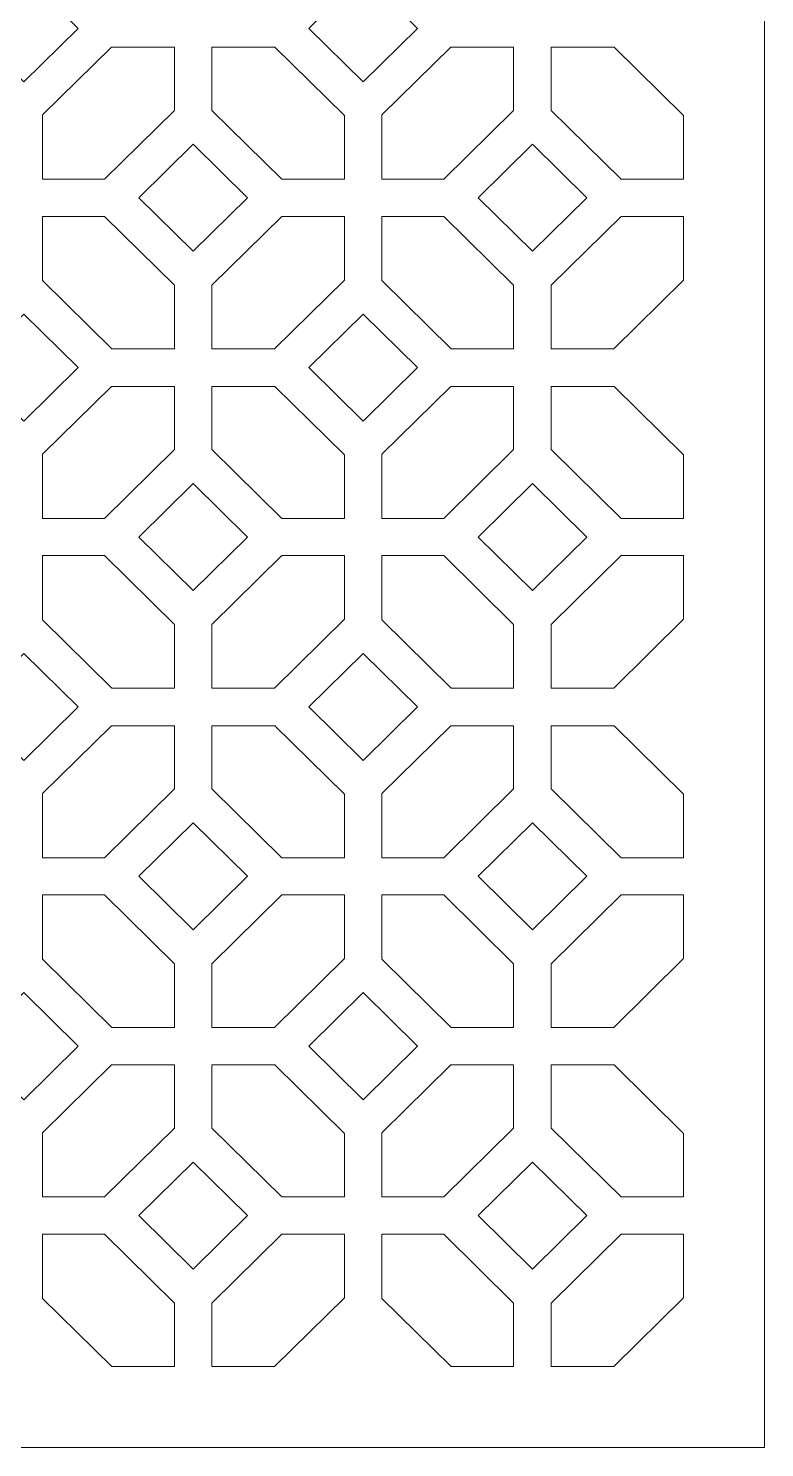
# Model space of a CAD drawing. Header units: centimetres. Extents: x -9.81 to -1.85, y -9.5 to -1.54.
# Drawn here: x -3.915 to -1.851, y -9.5 to -5.52 of the extents above; entities that cross this region are included whole.
import ezdxf

# ---------------------------------------------------------------- set-up
doc = ezdxf.new("R2010")
doc.units = ezdxf.units.CM
doc.header["$MEASUREMENT"] = 0
doc.layers.add('layer 1', color=7, linetype='Continuous')

msp = doc.modelspace()

# ---------------------------------------------------------------- linework, layer by layer
at = {"layer": 'layer 1', "color": 250, "lineweight": 9}
msp.add_open_spline([(-9.81081, -1.54001), (-9.81081, -1.54001), (-1.85082, -1.54001), (-1.85082, -1.54001), (-1.85082, -1.54001), (-1.85082, -1.54001), (-1.85082, -9.5), (-1.85082, -9.5), (-1.85082, -9.5), (-1.85082, -9.5), (-9.81081, -9.5), (-9.81081, -9.5), (-9.81081, -9.5), (-9.81081, -9.5), (-9.81081, -1.54001), (-9.81081, -1.54001)], degree=3, knots=[0, 0, 0, 0, 0.2, 0.2, 0.2, 0.2, 0.4, 0.4, 0.4, 0.4, 0.6, 0.6, 0.6, 0.6, 1, 1, 1, 1], dxfattribs=at)
at = {"layer": 'layer 1', "color": 7, "lineweight": 9}
for points, knots in [([(-4.08026, -5.52), (-4.08026, -5.52), (-3.92802, -5.67008), (-3.92802, -5.67008), (-3.92802, -5.67008), (-3.92802, -5.67008), (-3.77576, -5.52), (-3.77576, -5.52), (-3.77576, -5.52), (-3.77576, -5.52), (-3.92802, -5.36993), (-3.92802, -5.36993), (-3.92802, -5.36993), (-3.92802, -5.36993), (-4.08026, -5.52), (-4.08026, -5.52)], [0, 0, 0, 0, 0.2, 0.2, 0.2, 0.2, 0.4, 0.4, 0.4, 0.4, 0.6, 0.6, 0.6, 0.6, 1, 1, 1, 1]), ([(-3.12887, -5.52), (-3.12887, -5.52), (-2.97661, -5.67008), (-2.97661, -5.67008), (-2.97661, -5.67008), (-2.97661, -5.67008), (-2.82437, -5.52), (-2.82437, -5.52), (-2.82437, -5.52), (-2.82437, -5.52), (-2.97661, -5.36993), (-2.97661, -5.36993), (-2.97661, -5.36993), (-2.97661, -5.36993), (-3.12887, -5.52), (-3.12887, -5.52)], [0, 0, 0, 0, 0.2, 0.2, 0.2, 0.2, 0.4, 0.4, 0.4, 0.4, 0.6, 0.6, 0.6, 0.6, 1, 1, 1, 1]), ([(-3.68251, -5.57264), (-3.68251, -5.57264), (-3.68251, -5.57264), (-3.68251, -5.57264), (-3.68251, -5.57264), (-3.68251, -5.57264), (-3.87538, -5.76276), (-3.87538, -5.76276), (-3.87538, -5.76276), (-3.87538, -5.76276), (-3.87538, -5.94299), (-3.87538, -5.94299), (-3.87538, -5.94299), (-3.87538, -5.94299), (-3.70181, -5.94299), (-3.70181, -5.94299), (-3.70181, -5.94299), (-3.70181, -5.94299), (-3.50588, -5.74985), (-3.50588, -5.74985), (-3.50588, -5.74985), (-3.50588, -5.74985), (-3.50588, -5.57264), (-3.50588, -5.57264), (-3.50588, -5.57264), (-3.50588, -5.57264), (-3.68251, -5.57264), (-3.68251, -5.57264)], [0, 0, 0, 0, 0.125, 0.125, 0.125, 0.125, 0.25, 0.25, 0.25, 0.25, 0.375, 0.375, 0.375, 0.375, 0.5, 0.5, 0.5, 0.5, 0.625, 0.625, 0.625, 0.625, 0.75, 0.75, 0.75, 0.75, 1, 1, 1, 1]), ([(-3.4006, -5.57264), (-3.4006, -5.57264), (-3.4006, -5.57264), (-3.4006, -5.57264), (-3.4006, -5.57264), (-3.4006, -5.57264), (-3.4006, -5.74985), (-3.4006, -5.74985), (-3.4006, -5.74985), (-3.4006, -5.74985), (-3.20465, -5.94299), (-3.20465, -5.94299), (-3.20465, -5.94299), (-3.20465, -5.94299), (-3.02926, -5.94299), (-3.02926, -5.94299), (-3.02926, -5.94299), (-3.02926, -5.94299), (-3.02926, -5.76457), (-3.02926, -5.76457), (-3.02926, -5.76457), (-3.02926, -5.76457), (-3.22397, -5.57264), (-3.22397, -5.57264), (-3.22397, -5.57264), (-3.22397, -5.57264), (-3.4006, -5.57264), (-3.4006, -5.57264)], [0, 0, 0, 0, 0.125, 0.125, 0.125, 0.125, 0.25, 0.25, 0.25, 0.25, 0.375, 0.375, 0.375, 0.375, 0.5, 0.5, 0.5, 0.5, 0.625, 0.625, 0.625, 0.625, 0.75, 0.75, 0.75, 0.75, 1, 1, 1, 1]), ([(-2.7311, -5.57264), (-2.7311, -5.57264), (-2.92397, -5.76276), (-2.92397, -5.76276), (-2.92397, -5.76276), (-2.92397, -5.76276), (-2.92397, -5.94299), (-2.92397, -5.94299), (-2.92397, -5.94299), (-2.92397, -5.94299), (-2.75042, -5.94299), (-2.75042, -5.94299), (-2.75042, -5.94299), (-2.75042, -5.94299), (-2.55447, -5.74985), (-2.55447, -5.74985), (-2.55447, -5.74985), (-2.55447, -5.74985), (-2.55447, -5.57264), (-2.55447, -5.57264), (-2.55447, -5.57264), (-2.55447, -5.57264), (-2.7311, -5.57264), (-2.7311, -5.57264)], [0, 0, 0, 0, 0.1428571, 0.1428571, 0.1428571, 0.1428571, 0.2857143, 0.2857143, 0.2857143, 0.2857143, 0.4285714, 0.4285714, 0.4285714, 0.4285714, 0.5714286, 0.5714286, 0.5714286, 0.5714286, 0.7142857, 0.7142857, 0.7142857, 0.7142857, 1, 1, 1, 1]), ([(-2.4492, -5.57264), (-2.4492, -5.57264), (-2.4492, -5.57264), (-2.4492, -5.57264), (-2.4492, -5.57264), (-2.4492, -5.57264), (-2.4492, -5.74985), (-2.4492, -5.74985), (-2.4492, -5.74985), (-2.4492, -5.74985), (-2.25327, -5.94299), (-2.25327, -5.94299), (-2.25327, -5.94299), (-2.25327, -5.94299), (-2.07785, -5.94299), (-2.07785, -5.94299), (-2.07785, -5.94299), (-2.07785, -5.94299), (-2.07785, -5.76457), (-2.07785, -5.76457), (-2.07785, -5.76457), (-2.07785, -5.76457), (-2.27257, -5.57264), (-2.27257, -5.57264), (-2.27257, -5.57264), (-2.27257, -5.57264), (-2.4492, -5.57264), (-2.4492, -5.57264)], [0, 0, 0, 0, 0.125, 0.125, 0.125, 0.125, 0.25, 0.25, 0.25, 0.25, 0.375, 0.375, 0.375, 0.375, 0.5, 0.5, 0.5, 0.5, 0.625, 0.625, 0.625, 0.625, 0.75, 0.75, 0.75, 0.75, 1, 1, 1, 1]), ([(-3.60549, -5.9951), (-3.60549, -5.9951), (-3.45323, -6.14517), (-3.45323, -6.14517), (-3.45323, -6.14517), (-3.45323, -6.14517), (-3.30099, -5.9951), (-3.30099, -5.9951), (-3.30099, -5.9951), (-3.30099, -5.9951), (-3.45323, -5.84502), (-3.45323, -5.84502), (-3.45323, -5.84502), (-3.45323, -5.84502), (-3.60549, -5.9951), (-3.60549, -5.9951)], [0, 0, 0, 0, 0.2, 0.2, 0.2, 0.2, 0.4, 0.4, 0.4, 0.4, 0.6, 0.6, 0.6, 0.6, 1, 1, 1, 1]), ([(-2.65409, -5.9951), (-2.65409, -5.9951), (-2.65409, -5.9951), (-2.65409, -5.9951), (-2.65409, -5.9951), (-2.65409, -5.9951), (-2.50184, -6.14517), (-2.50184, -6.14517), (-2.50184, -6.14517), (-2.50184, -6.14517), (-2.34958, -5.9951), (-2.34958, -5.9951), (-2.34958, -5.9951), (-2.34958, -5.9951), (-2.50184, -5.84502), (-2.50184, -5.84502), (-2.50184, -5.84502), (-2.50184, -5.84502), (-2.65409, -5.9951), (-2.65409, -5.9951)], [0, 0, 0, 0, 0.1666667, 0.1666667, 0.1666667, 0.1666667, 0.3333333, 0.3333333, 0.3333333, 0.3333333, 0.5, 0.5, 0.5, 0.5, 0.6666667, 0.6666667, 0.6666667, 0.6666667, 1, 1, 1, 1]), ([(-3.87538, -6.22743), (-3.87538, -6.22743), (-3.87538, -6.22743), (-3.87538, -6.22743), (-3.87538, -6.22743), (-3.87538, -6.22743), (-3.68127, -6.41876), (-3.68127, -6.41876), (-3.68127, -6.41876), (-3.68127, -6.41876), (-3.50588, -6.41876), (-3.50588, -6.41876), (-3.50588, -6.41876), (-3.50588, -6.41876), (-3.50588, -6.24035), (-3.50588, -6.24035), (-3.50588, -6.24035), (-3.50588, -6.24035), (-3.70181, -6.0472), (-3.70181, -6.0472), (-3.70181, -6.0472), (-3.70181, -6.0472), (-3.87538, -6.0472), (-3.87538, -6.0472), (-3.87538, -6.0472), (-3.87538, -6.0472), (-3.87538, -6.22743), (-3.87538, -6.22743)], [0, 0, 0, 0, 0.125, 0.125, 0.125, 0.125, 0.25, 0.25, 0.25, 0.25, 0.375, 0.375, 0.375, 0.375, 0.5, 0.5, 0.5, 0.5, 0.625, 0.625, 0.625, 0.625, 0.75, 0.75, 0.75, 0.75, 1, 1, 1, 1]), ([(-3.02926, -6.22562), (-3.02926, -6.22562), (-3.02926, -6.22562), (-3.02926, -6.22562), (-3.02926, -6.22562), (-3.02926, -6.22562), (-3.02926, -6.0472), (-3.02926, -6.0472), (-3.02926, -6.0472), (-3.02926, -6.0472), (-3.20465, -6.0472), (-3.20465, -6.0472), (-3.20465, -6.0472), (-3.20465, -6.0472), (-3.4006, -6.24035), (-3.4006, -6.24035), (-3.4006, -6.24035), (-3.4006, -6.24035), (-3.4006, -6.41876), (-3.4006, -6.41876), (-3.4006, -6.41876), (-3.4006, -6.41876), (-3.22521, -6.41876), (-3.22521, -6.41876), (-3.22521, -6.41876), (-3.22521, -6.41876), (-3.02926, -6.22562), (-3.02926, -6.22562)], [0, 0, 0, 0, 0.125, 0.125, 0.125, 0.125, 0.25, 0.25, 0.25, 0.25, 0.375, 0.375, 0.375, 0.375, 0.5, 0.5, 0.5, 0.5, 0.625, 0.625, 0.625, 0.625, 0.75, 0.75, 0.75, 0.75, 1, 1, 1, 1]), ([(-2.92397, -6.22743), (-2.92397, -6.22743), (-2.92397, -6.22743), (-2.92397, -6.22743), (-2.92397, -6.22743), (-2.92397, -6.22743), (-2.72987, -6.41876), (-2.72987, -6.41876), (-2.72987, -6.41876), (-2.72987, -6.41876), (-2.55447, -6.41876), (-2.55447, -6.41876), (-2.55447, -6.41876), (-2.55447, -6.41876), (-2.55447, -6.24035), (-2.55447, -6.24035), (-2.55447, -6.24035), (-2.55447, -6.24035), (-2.75042, -6.0472), (-2.75042, -6.0472), (-2.75042, -6.0472), (-2.75042, -6.0472), (-2.92397, -6.0472), (-2.92397, -6.0472), (-2.92397, -6.0472), (-2.92397, -6.0472), (-2.92397, -6.22743), (-2.92397, -6.22743)], [0, 0, 0, 0, 0.125, 0.125, 0.125, 0.125, 0.25, 0.25, 0.25, 0.25, 0.375, 0.375, 0.375, 0.375, 0.5, 0.5, 0.5, 0.5, 0.625, 0.625, 0.625, 0.625, 0.75, 0.75, 0.75, 0.75, 1, 1, 1, 1]), ([(-2.07785, -6.22562), (-2.07785, -6.22562), (-2.07785, -6.22562), (-2.07785, -6.22562), (-2.07785, -6.22562), (-2.07785, -6.22562), (-2.07785, -6.0472), (-2.07785, -6.0472), (-2.07785, -6.0472), (-2.07785, -6.0472), (-2.25327, -6.0472), (-2.25327, -6.0472), (-2.25327, -6.0472), (-2.25327, -6.0472), (-2.4492, -6.24035), (-2.4492, -6.24035), (-2.4492, -6.24035), (-2.4492, -6.24035), (-2.4492, -6.41876), (-2.4492, -6.41876), (-2.4492, -6.41876), (-2.4492, -6.41876), (-2.2738, -6.41876), (-2.2738, -6.41876), (-2.2738, -6.41876), (-2.2738, -6.41876), (-2.07785, -6.22562), (-2.07785, -6.22562)], [0, 0, 0, 0, 0.125, 0.125, 0.125, 0.125, 0.25, 0.25, 0.25, 0.25, 0.375, 0.375, 0.375, 0.375, 0.5, 0.5, 0.5, 0.5, 0.625, 0.625, 0.625, 0.625, 0.75, 0.75, 0.75, 0.75, 1, 1, 1, 1]), ([(-4.08026, -6.47141), (-4.08026, -6.47141), (-3.92802, -6.62148), (-3.92802, -6.62148), (-3.92802, -6.62148), (-3.92802, -6.62148), (-3.77576, -6.47141), (-3.77576, -6.47141), (-3.77576, -6.47141), (-3.77576, -6.47141), (-3.92802, -6.32133), (-3.92802, -6.32133), (-3.92802, -6.32133), (-3.92802, -6.32133), (-4.08026, -6.47141), (-4.08026, -6.47141)], [0, 0, 0, 0, 0.2, 0.2, 0.2, 0.2, 0.4, 0.4, 0.4, 0.4, 0.6, 0.6, 0.6, 0.6, 1, 1, 1, 1]), ([(-3.12887, -6.47141), (-3.12887, -6.47141), (-2.97661, -6.62148), (-2.97661, -6.62148), (-2.97661, -6.62148), (-2.97661, -6.62148), (-2.82437, -6.47141), (-2.82437, -6.47141), (-2.82437, -6.47141), (-2.82437, -6.47141), (-2.97661, -6.32133), (-2.97661, -6.32133), (-2.97661, -6.32133), (-2.97661, -6.32133), (-3.12887, -6.47141), (-3.12887, -6.47141)], [0, 0, 0, 0, 0.2, 0.2, 0.2, 0.2, 0.4, 0.4, 0.4, 0.4, 0.6, 0.6, 0.6, 0.6, 1, 1, 1, 1]), ([(-3.68251, -6.52404), (-3.68251, -6.52404), (-3.68251, -6.52404), (-3.68251, -6.52404), (-3.68251, -6.52404), (-3.68251, -6.52404), (-3.87538, -6.71415), (-3.87538, -6.71415), (-3.87538, -6.71415), (-3.87538, -6.71415), (-3.87538, -6.89439), (-3.87538, -6.89439), (-3.87538, -6.89439), (-3.87538, -6.89439), (-3.70181, -6.89439), (-3.70181, -6.89439), (-3.70181, -6.89439), (-3.70181, -6.89439), (-3.50588, -6.70124), (-3.50588, -6.70124), (-3.50588, -6.70124), (-3.50588, -6.70124), (-3.50588, -6.52404), (-3.50588, -6.52404), (-3.50588, -6.52404), (-3.50588, -6.52404), (-3.68251, -6.52404), (-3.68251, -6.52404)], [0, 0, 0, 0, 0.125, 0.125, 0.125, 0.125, 0.25, 0.25, 0.25, 0.25, 0.375, 0.375, 0.375, 0.375, 0.5, 0.5, 0.5, 0.5, 0.625, 0.625, 0.625, 0.625, 0.75, 0.75, 0.75, 0.75, 1, 1, 1, 1]), ([(-3.4006, -6.52404), (-3.4006, -6.52404), (-3.4006, -6.52404), (-3.4006, -6.52404), (-3.4006, -6.52404), (-3.4006, -6.52404), (-3.4006, -6.70124), (-3.4006, -6.70124), (-3.4006, -6.70124), (-3.4006, -6.70124), (-3.20465, -6.89439), (-3.20465, -6.89439), (-3.20465, -6.89439), (-3.20465, -6.89439), (-3.02926, -6.89439), (-3.02926, -6.89439), (-3.02926, -6.89439), (-3.02926, -6.89439), (-3.02926, -6.71597), (-3.02926, -6.71597), (-3.02926, -6.71597), (-3.02926, -6.71597), (-3.22397, -6.52404), (-3.22397, -6.52404), (-3.22397, -6.52404), (-3.22397, -6.52404), (-3.4006, -6.52404), (-3.4006, -6.52404)], [0, 0, 0, 0, 0.125, 0.125, 0.125, 0.125, 0.25, 0.25, 0.25, 0.25, 0.375, 0.375, 0.375, 0.375, 0.5, 0.5, 0.5, 0.5, 0.625, 0.625, 0.625, 0.625, 0.75, 0.75, 0.75, 0.75, 1, 1, 1, 1]), ([(-2.7311, -6.52404), (-2.7311, -6.52404), (-2.7311, -6.52404), (-2.7311, -6.52404), (-2.7311, -6.52404), (-2.7311, -6.52404), (-2.92397, -6.71415), (-2.92397, -6.71415), (-2.92397, -6.71415), (-2.92397, -6.71415), (-2.92397, -6.89439), (-2.92397, -6.89439), (-2.92397, -6.89439), (-2.92397, -6.89439), (-2.75042, -6.89439), (-2.75042, -6.89439), (-2.75042, -6.89439), (-2.75042, -6.89439), (-2.55447, -6.70124), (-2.55447, -6.70124), (-2.55447, -6.70124), (-2.55447, -6.70124), (-2.55447, -6.52404), (-2.55447, -6.52404), (-2.55447, -6.52404), (-2.55447, -6.52404), (-2.7311, -6.52404), (-2.7311, -6.52404)], [0, 0, 0, 0, 0.125, 0.125, 0.125, 0.125, 0.25, 0.25, 0.25, 0.25, 0.375, 0.375, 0.375, 0.375, 0.5, 0.5, 0.5, 0.5, 0.625, 0.625, 0.625, 0.625, 0.75, 0.75, 0.75, 0.75, 1, 1, 1, 1]), ([(-2.4492, -6.52404), (-2.4492, -6.52404), (-2.4492, -6.52404), (-2.4492, -6.52404), (-2.4492, -6.52404), (-2.4492, -6.52404), (-2.4492, -6.70124), (-2.4492, -6.70124), (-2.4492, -6.70124), (-2.4492, -6.70124), (-2.25327, -6.89439), (-2.25327, -6.89439), (-2.25327, -6.89439), (-2.25327, -6.89439), (-2.07785, -6.89439), (-2.07785, -6.89439), (-2.07785, -6.89439), (-2.07785, -6.89439), (-2.07785, -6.71597), (-2.07785, -6.71597), (-2.07785, -6.71597), (-2.07785, -6.71597), (-2.27257, -6.52404), (-2.27257, -6.52404), (-2.27257, -6.52404), (-2.27257, -6.52404), (-2.4492, -6.52404), (-2.4492, -6.52404)], [0, 0, 0, 0, 0.125, 0.125, 0.125, 0.125, 0.25, 0.25, 0.25, 0.25, 0.375, 0.375, 0.375, 0.375, 0.5, 0.5, 0.5, 0.5, 0.625, 0.625, 0.625, 0.625, 0.75, 0.75, 0.75, 0.75, 1, 1, 1, 1]), ([(-3.60549, -6.94649), (-3.60549, -6.94649), (-3.45323, -7.09657), (-3.45323, -7.09657), (-3.45323, -7.09657), (-3.45323, -7.09657), (-3.30099, -6.94649), (-3.30099, -6.94649), (-3.30099, -6.94649), (-3.30099, -6.94649), (-3.45323, -6.79642), (-3.45323, -6.79642), (-3.45323, -6.79642), (-3.45323, -6.79642), (-3.60549, -6.94649), (-3.60549, -6.94649)], [0, 0, 0, 0, 0.2, 0.2, 0.2, 0.2, 0.4, 0.4, 0.4, 0.4, 0.6, 0.6, 0.6, 0.6, 1, 1, 1, 1]), ([(-2.65409, -6.94649), (-2.65409, -6.94649), (-2.50184, -7.09657), (-2.50184, -7.09657), (-2.50184, -7.09657), (-2.50184, -7.09657), (-2.34958, -6.94649), (-2.34958, -6.94649), (-2.34958, -6.94649), (-2.34958, -6.94649), (-2.50184, -6.79642), (-2.50184, -6.79642), (-2.50184, -6.79642), (-2.50184, -6.79642), (-2.65409, -6.94649), (-2.65409, -6.94649)], [0, 0, 0, 0, 0.2, 0.2, 0.2, 0.2, 0.4, 0.4, 0.4, 0.4, 0.6, 0.6, 0.6, 0.6, 1, 1, 1, 1]), ([(-3.87538, -7.17884), (-3.87538, -7.17884), (-3.87538, -7.17884), (-3.87538, -7.17884), (-3.87538, -7.17884), (-3.87538, -7.17884), (-3.68127, -7.37016), (-3.68127, -7.37016), (-3.68127, -7.37016), (-3.68127, -7.37016), (-3.50588, -7.37016), (-3.50588, -7.37016), (-3.50588, -7.37016), (-3.50588, -7.37016), (-3.50588, -7.19173), (-3.50588, -7.19173), (-3.50588, -7.19173), (-3.50588, -7.19173), (-3.70181, -6.9986), (-3.70181, -6.9986), (-3.70181, -6.9986), (-3.70181, -6.9986), (-3.87538, -6.9986), (-3.87538, -6.9986), (-3.87538, -6.9986), (-3.87538, -6.9986), (-3.87538, -7.17884), (-3.87538, -7.17884)], [0, 0, 0, 0, 0.125, 0.125, 0.125, 0.125, 0.25, 0.25, 0.25, 0.25, 0.375, 0.375, 0.375, 0.375, 0.5, 0.5, 0.5, 0.5, 0.625, 0.625, 0.625, 0.625, 0.75, 0.75, 0.75, 0.75, 1, 1, 1, 1]), ([(-3.02926, -7.17702), (-3.02926, -7.17702), (-3.02926, -7.17702), (-3.02926, -7.17702), (-3.02926, -7.17702), (-3.02926, -7.17702), (-3.02926, -6.9986), (-3.02926, -6.9986), (-3.02926, -6.9986), (-3.02926, -6.9986), (-3.20465, -6.9986), (-3.20465, -6.9986), (-3.20465, -6.9986), (-3.20465, -6.9986), (-3.4006, -7.19173), (-3.4006, -7.19173), (-3.4006, -7.19173), (-3.4006, -7.19173), (-3.4006, -7.37016), (-3.4006, -7.37016), (-3.4006, -7.37016), (-3.4006, -7.37016), (-3.22521, -7.37016), (-3.22521, -7.37016), (-3.22521, -7.37016), (-3.22521, -7.37016), (-3.02926, -7.17702), (-3.02926, -7.17702)], [0, 0, 0, 0, 0.125, 0.125, 0.125, 0.125, 0.25, 0.25, 0.25, 0.25, 0.375, 0.375, 0.375, 0.375, 0.5, 0.5, 0.5, 0.5, 0.625, 0.625, 0.625, 0.625, 0.75, 0.75, 0.75, 0.75, 1, 1, 1, 1]), ([(-2.92397, -7.17884), (-2.92397, -7.17884), (-2.92397, -7.17884), (-2.92397, -7.17884), (-2.92397, -7.17884), (-2.92397, -7.17884), (-2.72987, -7.37016), (-2.72987, -7.37016), (-2.72987, -7.37016), (-2.72987, -7.37016), (-2.55447, -7.37016), (-2.55447, -7.37016), (-2.55447, -7.37016), (-2.55447, -7.37016), (-2.55447, -7.19173), (-2.55447, -7.19173), (-2.55447, -7.19173), (-2.55447, -7.19173), (-2.75042, -6.9986), (-2.75042, -6.9986), (-2.75042, -6.9986), (-2.75042, -6.9986), (-2.92397, -6.9986), (-2.92397, -6.9986), (-2.92397, -6.9986), (-2.92397, -6.9986), (-2.92397, -7.17884), (-2.92397, -7.17884)], [0, 0, 0, 0, 0.125, 0.125, 0.125, 0.125, 0.25, 0.25, 0.25, 0.25, 0.375, 0.375, 0.375, 0.375, 0.5, 0.5, 0.5, 0.5, 0.625, 0.625, 0.625, 0.625, 0.75, 0.75, 0.75, 0.75, 1, 1, 1, 1]), ([(-2.07785, -7.17702), (-2.07785, -7.17702), (-2.07785, -7.17702), (-2.07785, -7.17702), (-2.07785, -7.17702), (-2.07785, -7.17702), (-2.07785, -6.9986), (-2.07785, -6.9986), (-2.07785, -6.9986), (-2.07785, -6.9986), (-2.25327, -6.9986), (-2.25327, -6.9986), (-2.25327, -6.9986), (-2.25327, -6.9986), (-2.4492, -7.19173), (-2.4492, -7.19173), (-2.4492, -7.19173), (-2.4492, -7.19173), (-2.4492, -7.37016), (-2.4492, -7.37016), (-2.4492, -7.37016), (-2.4492, -7.37016), (-2.2738, -7.37016), (-2.2738, -7.37016), (-2.2738, -7.37016), (-2.2738, -7.37016), (-2.07785, -7.17702), (-2.07785, -7.17702)], [0, 0, 0, 0, 0.125, 0.125, 0.125, 0.125, 0.25, 0.25, 0.25, 0.25, 0.375, 0.375, 0.375, 0.375, 0.5, 0.5, 0.5, 0.5, 0.625, 0.625, 0.625, 0.625, 0.75, 0.75, 0.75, 0.75, 1, 1, 1, 1]), ([(-4.08026, -7.4228), (-4.08026, -7.4228), (-3.92802, -7.57288), (-3.92802, -7.57288), (-3.92802, -7.57288), (-3.92802, -7.57288), (-3.77576, -7.4228), (-3.77576, -7.4228), (-3.77576, -7.4228), (-3.77576, -7.4228), (-3.92802, -7.27273), (-3.92802, -7.27273), (-3.92802, -7.27273), (-3.92802, -7.27273), (-4.08026, -7.4228), (-4.08026, -7.4228)], [0, 0, 0, 0, 0.2, 0.2, 0.2, 0.2, 0.4, 0.4, 0.4, 0.4, 0.6, 0.6, 0.6, 0.6, 1, 1, 1, 1]), ([(-3.12887, -7.4228), (-3.12887, -7.4228), (-2.97661, -7.57288), (-2.97661, -7.57288), (-2.97661, -7.57288), (-2.97661, -7.57288), (-2.82437, -7.4228), (-2.82437, -7.4228), (-2.82437, -7.4228), (-2.82437, -7.4228), (-2.97661, -7.27273), (-2.97661, -7.27273), (-2.97661, -7.27273), (-2.97661, -7.27273), (-3.12887, -7.4228), (-3.12887, -7.4228)], [0, 0, 0, 0, 0.2, 0.2, 0.2, 0.2, 0.4, 0.4, 0.4, 0.4, 0.6, 0.6, 0.6, 0.6, 1, 1, 1, 1]), ([(-3.68251, -7.47544), (-3.68251, -7.47544), (-3.68251, -7.47544), (-3.68251, -7.47544), (-3.68251, -7.47544), (-3.68251, -7.47544), (-3.87538, -7.66555), (-3.87538, -7.66555), (-3.87538, -7.66555), (-3.87538, -7.66555), (-3.87538, -7.84579), (-3.87538, -7.84579), (-3.87538, -7.84579), (-3.87538, -7.84579), (-3.70181, -7.84579), (-3.70181, -7.84579), (-3.70181, -7.84579), (-3.70181, -7.84579), (-3.50588, -7.65264), (-3.50588, -7.65264), (-3.50588, -7.65264), (-3.50588, -7.65264), (-3.50588, -7.47544), (-3.50588, -7.47544), (-3.50588, -7.47544), (-3.50588, -7.47544), (-3.68251, -7.47544), (-3.68251, -7.47544)], [0, 0, 0, 0, 0.125, 0.125, 0.125, 0.125, 0.25, 0.25, 0.25, 0.25, 0.375, 0.375, 0.375, 0.375, 0.5, 0.5, 0.5, 0.5, 0.625, 0.625, 0.625, 0.625, 0.75, 0.75, 0.75, 0.75, 1, 1, 1, 1]), ([(-3.4006, -7.47544), (-3.4006, -7.47544), (-3.4006, -7.47544), (-3.4006, -7.47544), (-3.4006, -7.47544), (-3.4006, -7.47544), (-3.4006, -7.65264), (-3.4006, -7.65264), (-3.4006, -7.65264), (-3.4006, -7.65264), (-3.20465, -7.84579), (-3.20465, -7.84579), (-3.20465, -7.84579), (-3.20465, -7.84579), (-3.02926, -7.84579), (-3.02926, -7.84579), (-3.02926, -7.84579), (-3.02926, -7.84579), (-3.02926, -7.66737), (-3.02926, -7.66737), (-3.02926, -7.66737), (-3.02926, -7.66737), (-3.22397, -7.47544), (-3.22397, -7.47544), (-3.22397, -7.47544), (-3.22397, -7.47544), (-3.4006, -7.47544), (-3.4006, -7.47544)], [0, 0, 0, 0, 0.125, 0.125, 0.125, 0.125, 0.25, 0.25, 0.25, 0.25, 0.375, 0.375, 0.375, 0.375, 0.5, 0.5, 0.5, 0.5, 0.625, 0.625, 0.625, 0.625, 0.75, 0.75, 0.75, 0.75, 1, 1, 1, 1]), ([(-2.7311, -7.47544), (-2.7311, -7.47544), (-2.92397, -7.66555), (-2.92397, -7.66555), (-2.92397, -7.66555), (-2.92397, -7.66555), (-2.92397, -7.84579), (-2.92397, -7.84579), (-2.92397, -7.84579), (-2.92397, -7.84579), (-2.75042, -7.84579), (-2.75042, -7.84579), (-2.75042, -7.84579), (-2.75042, -7.84579), (-2.55447, -7.65264), (-2.55447, -7.65264), (-2.55447, -7.65264), (-2.55447, -7.65264), (-2.55447, -7.47544), (-2.55447, -7.47544), (-2.55447, -7.47544), (-2.55447, -7.47544), (-2.7311, -7.47544), (-2.7311, -7.47544)], [0, 0, 0, 0, 0.1428571, 0.1428571, 0.1428571, 0.1428571, 0.2857143, 0.2857143, 0.2857143, 0.2857143, 0.4285714, 0.4285714, 0.4285714, 0.4285714, 0.5714286, 0.5714286, 0.5714286, 0.5714286, 0.7142857, 0.7142857, 0.7142857, 0.7142857, 1, 1, 1, 1]), ([(-2.4492, -7.47544), (-2.4492, -7.47544), (-2.4492, -7.47544), (-2.4492, -7.47544), (-2.4492, -7.47544), (-2.4492, -7.47544), (-2.4492, -7.65264), (-2.4492, -7.65264), (-2.4492, -7.65264), (-2.4492, -7.65264), (-2.25327, -7.84579), (-2.25327, -7.84579), (-2.25327, -7.84579), (-2.25327, -7.84579), (-2.07785, -7.84579), (-2.07785, -7.84579), (-2.07785, -7.84579), (-2.07785, -7.84579), (-2.07785, -7.66737), (-2.07785, -7.66737), (-2.07785, -7.66737), (-2.07785, -7.66737), (-2.27257, -7.47544), (-2.27257, -7.47544), (-2.27257, -7.47544), (-2.27257, -7.47544), (-2.4492, -7.47544), (-2.4492, -7.47544)], [0, 0, 0, 0, 0.125, 0.125, 0.125, 0.125, 0.25, 0.25, 0.25, 0.25, 0.375, 0.375, 0.375, 0.375, 0.5, 0.5, 0.5, 0.5, 0.625, 0.625, 0.625, 0.625, 0.75, 0.75, 0.75, 0.75, 1, 1, 1, 1]), ([(-3.60549, -7.89789), (-3.60549, -7.89789), (-3.45323, -8.04796), (-3.45323, -8.04796), (-3.45323, -8.04796), (-3.45323, -8.04796), (-3.30099, -7.89789), (-3.30099, -7.89789), (-3.30099, -7.89789), (-3.30099, -7.89789), (-3.45323, -7.74782), (-3.45323, -7.74782), (-3.45323, -7.74782), (-3.45323, -7.74782), (-3.60549, -7.89789), (-3.60549, -7.89789)], [0, 0, 0, 0, 0.2, 0.2, 0.2, 0.2, 0.4, 0.4, 0.4, 0.4, 0.6, 0.6, 0.6, 0.6, 1, 1, 1, 1]), ([(-2.65409, -7.89789), (-2.65409, -7.89789), (-2.65409, -7.89789), (-2.65409, -7.89789), (-2.65409, -7.89789), (-2.65409, -7.89789), (-2.50184, -8.04796), (-2.50184, -8.04796), (-2.50184, -8.04796), (-2.50184, -8.04796), (-2.34958, -7.89789), (-2.34958, -7.89789), (-2.34958, -7.89789), (-2.34958, -7.89789), (-2.50184, -7.74782), (-2.50184, -7.74782), (-2.50184, -7.74782), (-2.50184, -7.74782), (-2.65409, -7.89789), (-2.65409, -7.89789)], [0, 0, 0, 0, 0.1666667, 0.1666667, 0.1666667, 0.1666667, 0.3333333, 0.3333333, 0.3333333, 0.3333333, 0.5, 0.5, 0.5, 0.5, 0.6666667, 0.6666667, 0.6666667, 0.6666667, 1, 1, 1, 1]), ([(-3.87538, -8.13023), (-3.87538, -8.13023), (-3.87538, -8.13023), (-3.87538, -8.13023), (-3.87538, -8.13023), (-3.87538, -8.13023), (-3.68127, -8.32156), (-3.68127, -8.32156), (-3.68127, -8.32156), (-3.68127, -8.32156), (-3.50588, -8.32156), (-3.50588, -8.32156), (-3.50588, -8.32156), (-3.50588, -8.32156), (-3.50588, -8.14314), (-3.50588, -8.14314), (-3.50588, -8.14314), (-3.50588, -8.14314), (-3.70181, -7.95), (-3.70181, -7.95), (-3.70181, -7.95), (-3.70181, -7.95), (-3.87538, -7.95), (-3.87538, -7.95), (-3.87538, -7.95), (-3.87538, -7.95), (-3.87538, -8.13023), (-3.87538, -8.13023)], [0, 0, 0, 0, 0.125, 0.125, 0.125, 0.125, 0.25, 0.25, 0.25, 0.25, 0.375, 0.375, 0.375, 0.375, 0.5, 0.5, 0.5, 0.5, 0.625, 0.625, 0.625, 0.625, 0.75, 0.75, 0.75, 0.75, 1, 1, 1, 1]), ([(-3.02926, -8.12842), (-3.02926, -8.12842), (-3.02926, -8.12842), (-3.02926, -8.12842), (-3.02926, -8.12842), (-3.02926, -8.12842), (-3.02926, -7.95), (-3.02926, -7.95), (-3.02926, -7.95), (-3.02926, -7.95), (-3.20465, -7.95), (-3.20465, -7.95), (-3.20465, -7.95), (-3.20465, -7.95), (-3.4006, -8.14314), (-3.4006, -8.14314), (-3.4006, -8.14314), (-3.4006, -8.14314), (-3.4006, -8.32156), (-3.4006, -8.32156), (-3.4006, -8.32156), (-3.4006, -8.32156), (-3.22521, -8.32156), (-3.22521, -8.32156), (-3.22521, -8.32156), (-3.22521, -8.32156), (-3.02926, -8.12842), (-3.02926, -8.12842)], [0, 0, 0, 0, 0.125, 0.125, 0.125, 0.125, 0.25, 0.25, 0.25, 0.25, 0.375, 0.375, 0.375, 0.375, 0.5, 0.5, 0.5, 0.5, 0.625, 0.625, 0.625, 0.625, 0.75, 0.75, 0.75, 0.75, 1, 1, 1, 1]), ([(-2.92397, -8.13023), (-2.92397, -8.13023), (-2.92397, -8.13023), (-2.92397, -8.13023), (-2.92397, -8.13023), (-2.92397, -8.13023), (-2.72987, -8.32156), (-2.72987, -8.32156), (-2.72987, -8.32156), (-2.72987, -8.32156), (-2.55447, -8.32156), (-2.55447, -8.32156), (-2.55447, -8.32156), (-2.55447, -8.32156), (-2.55447, -8.14314), (-2.55447, -8.14314), (-2.55447, -8.14314), (-2.55447, -8.14314), (-2.75042, -7.95), (-2.75042, -7.95), (-2.75042, -7.95), (-2.75042, -7.95), (-2.92397, -7.95), (-2.92397, -7.95), (-2.92397, -7.95), (-2.92397, -7.95), (-2.92397, -8.13023), (-2.92397, -8.13023)], [0, 0, 0, 0, 0.125, 0.125, 0.125, 0.125, 0.25, 0.25, 0.25, 0.25, 0.375, 0.375, 0.375, 0.375, 0.5, 0.5, 0.5, 0.5, 0.625, 0.625, 0.625, 0.625, 0.75, 0.75, 0.75, 0.75, 1, 1, 1, 1]), ([(-2.07785, -8.12842), (-2.07785, -8.12842), (-2.07785, -8.12842), (-2.07785, -8.12842), (-2.07785, -8.12842), (-2.07785, -8.12842), (-2.07785, -7.95), (-2.07785, -7.95), (-2.07785, -7.95), (-2.07785, -7.95), (-2.25327, -7.95), (-2.25327, -7.95), (-2.25327, -7.95), (-2.25327, -7.95), (-2.4492, -8.14314), (-2.4492, -8.14314), (-2.4492, -8.14314), (-2.4492, -8.14314), (-2.4492, -8.32156), (-2.4492, -8.32156), (-2.4492, -8.32156), (-2.4492, -8.32156), (-2.2738, -8.32156), (-2.2738, -8.32156), (-2.2738, -8.32156), (-2.2738, -8.32156), (-2.07785, -8.12842), (-2.07785, -8.12842)], [0, 0, 0, 0, 0.125, 0.125, 0.125, 0.125, 0.25, 0.25, 0.25, 0.25, 0.375, 0.375, 0.375, 0.375, 0.5, 0.5, 0.5, 0.5, 0.625, 0.625, 0.625, 0.625, 0.75, 0.75, 0.75, 0.75, 1, 1, 1, 1]), ([(-4.08026, -8.3742), (-4.08026, -8.3742), (-3.92802, -8.52427), (-3.92802, -8.52427), (-3.92802, -8.52427), (-3.92802, -8.52427), (-3.77576, -8.3742), (-3.77576, -8.3742), (-3.77576, -8.3742), (-3.77576, -8.3742), (-3.92802, -8.22412), (-3.92802, -8.22412), (-3.92802, -8.22412), (-3.92802, -8.22412), (-4.08026, -8.3742), (-4.08026, -8.3742)], [0, 0, 0, 0, 0.2, 0.2, 0.2, 0.2, 0.4, 0.4, 0.4, 0.4, 0.6, 0.6, 0.6, 0.6, 1, 1, 1, 1]), ([(-3.12887, -8.3742), (-3.12887, -8.3742), (-2.97661, -8.52427), (-2.97661, -8.52427), (-2.97661, -8.52427), (-2.97661, -8.52427), (-2.82437, -8.3742), (-2.82437, -8.3742), (-2.82437, -8.3742), (-2.82437, -8.3742), (-2.97661, -8.22412), (-2.97661, -8.22412), (-2.97661, -8.22412), (-2.97661, -8.22412), (-3.12887, -8.3742), (-3.12887, -8.3742)], [0, 0, 0, 0, 0.2, 0.2, 0.2, 0.2, 0.4, 0.4, 0.4, 0.4, 0.6, 0.6, 0.6, 0.6, 1, 1, 1, 1]), ([(-3.68251, -8.42683), (-3.68251, -8.42683), (-3.68251, -8.42683), (-3.68251, -8.42683), (-3.68251, -8.42683), (-3.68251, -8.42683), (-3.87538, -8.61695), (-3.87538, -8.61695), (-3.87538, -8.61695), (-3.87538, -8.61695), (-3.87538, -8.79719), (-3.87538, -8.79719), (-3.87538, -8.79719), (-3.87538, -8.79719), (-3.70181, -8.79719), (-3.70181, -8.79719), (-3.70181, -8.79719), (-3.70181, -8.79719), (-3.50588, -8.60404), (-3.50588, -8.60404), (-3.50588, -8.60404), (-3.50588, -8.60404), (-3.50588, -8.42683), (-3.50588, -8.42683), (-3.50588, -8.42683), (-3.50588, -8.42683), (-3.68251, -8.42683), (-3.68251, -8.42683)], [0, 0, 0, 0, 0.125, 0.125, 0.125, 0.125, 0.25, 0.25, 0.25, 0.25, 0.375, 0.375, 0.375, 0.375, 0.5, 0.5, 0.5, 0.5, 0.625, 0.625, 0.625, 0.625, 0.75, 0.75, 0.75, 0.75, 1, 1, 1, 1]), ([(-3.4006, -8.42683), (-3.4006, -8.42683), (-3.4006, -8.42683), (-3.4006, -8.42683), (-3.4006, -8.42683), (-3.4006, -8.42683), (-3.4006, -8.60404), (-3.4006, -8.60404), (-3.4006, -8.60404), (-3.4006, -8.60404), (-3.20465, -8.79719), (-3.20465, -8.79719), (-3.20465, -8.79719), (-3.20465, -8.79719), (-3.02926, -8.79719), (-3.02926, -8.79719), (-3.02926, -8.79719), (-3.02926, -8.79719), (-3.02926, -8.61877), (-3.02926, -8.61877), (-3.02926, -8.61877), (-3.02926, -8.61877), (-3.22397, -8.42683), (-3.22397, -8.42683), (-3.22397, -8.42683), (-3.22397, -8.42683), (-3.4006, -8.42683), (-3.4006, -8.42683)], [0, 0, 0, 0, 0.125, 0.125, 0.125, 0.125, 0.25, 0.25, 0.25, 0.25, 0.375, 0.375, 0.375, 0.375, 0.5, 0.5, 0.5, 0.5, 0.625, 0.625, 0.625, 0.625, 0.75, 0.75, 0.75, 0.75, 1, 1, 1, 1]), ([(-2.7311, -8.42683), (-2.7311, -8.42683), (-2.7311, -8.42683), (-2.7311, -8.42683), (-2.7311, -8.42683), (-2.7311, -8.42683), (-2.92397, -8.61695), (-2.92397, -8.61695), (-2.92397, -8.61695), (-2.92397, -8.61695), (-2.92397, -8.79719), (-2.92397, -8.79719), (-2.92397, -8.79719), (-2.92397, -8.79719), (-2.75042, -8.79719), (-2.75042, -8.79719), (-2.75042, -8.79719), (-2.75042, -8.79719), (-2.55447, -8.60404), (-2.55447, -8.60404), (-2.55447, -8.60404), (-2.55447, -8.60404), (-2.55447, -8.42683), (-2.55447, -8.42683), (-2.55447, -8.42683), (-2.55447, -8.42683), (-2.7311, -8.42683), (-2.7311, -8.42683)], [0, 0, 0, 0, 0.125, 0.125, 0.125, 0.125, 0.25, 0.25, 0.25, 0.25, 0.375, 0.375, 0.375, 0.375, 0.5, 0.5, 0.5, 0.5, 0.625, 0.625, 0.625, 0.625, 0.75, 0.75, 0.75, 0.75, 1, 1, 1, 1]), ([(-2.4492, -8.42683), (-2.4492, -8.42683), (-2.4492, -8.42683), (-2.4492, -8.42683), (-2.4492, -8.42683), (-2.4492, -8.42683), (-2.4492, -8.60404), (-2.4492, -8.60404), (-2.4492, -8.60404), (-2.4492, -8.60404), (-2.25327, -8.79719), (-2.25327, -8.79719), (-2.25327, -8.79719), (-2.25327, -8.79719), (-2.07785, -8.79719), (-2.07785, -8.79719), (-2.07785, -8.79719), (-2.07785, -8.79719), (-2.07785, -8.61877), (-2.07785, -8.61877), (-2.07785, -8.61877), (-2.07785, -8.61877), (-2.27257, -8.42683), (-2.27257, -8.42683), (-2.27257, -8.42683), (-2.27257, -8.42683), (-2.4492, -8.42683), (-2.4492, -8.42683)], [0, 0, 0, 0, 0.125, 0.125, 0.125, 0.125, 0.25, 0.25, 0.25, 0.25, 0.375, 0.375, 0.375, 0.375, 0.5, 0.5, 0.5, 0.5, 0.625, 0.625, 0.625, 0.625, 0.75, 0.75, 0.75, 0.75, 1, 1, 1, 1]), ([(-3.60549, -8.84929), (-3.60549, -8.84929), (-3.45323, -8.99936), (-3.45323, -8.99936), (-3.45323, -8.99936), (-3.45323, -8.99936), (-3.30099, -8.84929), (-3.30099, -8.84929), (-3.30099, -8.84929), (-3.30099, -8.84929), (-3.45323, -8.69921), (-3.45323, -8.69921), (-3.45323, -8.69921), (-3.45323, -8.69921), (-3.60549, -8.84929), (-3.60549, -8.84929)], [0, 0, 0, 0, 0.2, 0.2, 0.2, 0.2, 0.4, 0.4, 0.4, 0.4, 0.6, 0.6, 0.6, 0.6, 1, 1, 1, 1]), ([(-2.65409, -8.84929), (-2.65409, -8.84929), (-2.50184, -8.99936), (-2.50184, -8.99936), (-2.50184, -8.99936), (-2.50184, -8.99936), (-2.34958, -8.84929), (-2.34958, -8.84929), (-2.34958, -8.84929), (-2.34958, -8.84929), (-2.50184, -8.69921), (-2.50184, -8.69921), (-2.50184, -8.69921), (-2.50184, -8.69921), (-2.65409, -8.84929), (-2.65409, -8.84929)], [0, 0, 0, 0, 0.2, 0.2, 0.2, 0.2, 0.4, 0.4, 0.4, 0.4, 0.6, 0.6, 0.6, 0.6, 1, 1, 1, 1]), ([(-3.87538, -9.08163), (-3.87538, -9.08163), (-3.87538, -9.08163), (-3.87538, -9.08163), (-3.87538, -9.08163), (-3.87538, -9.08163), (-3.68127, -9.27295), (-3.68127, -9.27295), (-3.68127, -9.27295), (-3.68127, -9.27295), (-3.50588, -9.27295), (-3.50588, -9.27295), (-3.50588, -9.27295), (-3.50588, -9.27295), (-3.50588, -9.09453), (-3.50588, -9.09453), (-3.50588, -9.09453), (-3.50588, -9.09453), (-3.70181, -8.90139), (-3.70181, -8.90139), (-3.70181, -8.90139), (-3.70181, -8.90139), (-3.87538, -8.90139), (-3.87538, -8.90139), (-3.87538, -8.90139), (-3.87538, -8.90139), (-3.87538, -9.08163), (-3.87538, -9.08163)], [0, 0, 0, 0, 0.125, 0.125, 0.125, 0.125, 0.25, 0.25, 0.25, 0.25, 0.375, 0.375, 0.375, 0.375, 0.5, 0.5, 0.5, 0.5, 0.625, 0.625, 0.625, 0.625, 0.75, 0.75, 0.75, 0.75, 1, 1, 1, 1]), ([(-3.02926, -9.07981), (-3.02926, -9.07981), (-3.02926, -9.07981), (-3.02926, -9.07981), (-3.02926, -9.07981), (-3.02926, -9.07981), (-3.02926, -8.90139), (-3.02926, -8.90139), (-3.02926, -8.90139), (-3.02926, -8.90139), (-3.20465, -8.90139), (-3.20465, -8.90139), (-3.20465, -8.90139), (-3.20465, -8.90139), (-3.4006, -9.09453), (-3.4006, -9.09453), (-3.4006, -9.09453), (-3.4006, -9.09453), (-3.4006, -9.27295), (-3.4006, -9.27295), (-3.4006, -9.27295), (-3.4006, -9.27295), (-3.22521, -9.27295), (-3.22521, -9.27295), (-3.22521, -9.27295), (-3.22521, -9.27295), (-3.02926, -9.07981), (-3.02926, -9.07981)], [0, 0, 0, 0, 0.125, 0.125, 0.125, 0.125, 0.25, 0.25, 0.25, 0.25, 0.375, 0.375, 0.375, 0.375, 0.5, 0.5, 0.5, 0.5, 0.625, 0.625, 0.625, 0.625, 0.75, 0.75, 0.75, 0.75, 1, 1, 1, 1]), ([(-2.92397, -9.08163), (-2.92397, -9.08163), (-2.92397, -9.08163), (-2.92397, -9.08163), (-2.92397, -9.08163), (-2.92397, -9.08163), (-2.72987, -9.27295), (-2.72987, -9.27295), (-2.72987, -9.27295), (-2.72987, -9.27295), (-2.55447, -9.27295), (-2.55447, -9.27295), (-2.55447, -9.27295), (-2.55447, -9.27295), (-2.55447, -9.09453), (-2.55447, -9.09453), (-2.55447, -9.09453), (-2.55447, -9.09453), (-2.75042, -8.90139), (-2.75042, -8.90139), (-2.75042, -8.90139), (-2.75042, -8.90139), (-2.92397, -8.90139), (-2.92397, -8.90139), (-2.92397, -8.90139), (-2.92397, -8.90139), (-2.92397, -9.08163), (-2.92397, -9.08163)], [0, 0, 0, 0, 0.125, 0.125, 0.125, 0.125, 0.25, 0.25, 0.25, 0.25, 0.375, 0.375, 0.375, 0.375, 0.5, 0.5, 0.5, 0.5, 0.625, 0.625, 0.625, 0.625, 0.75, 0.75, 0.75, 0.75, 1, 1, 1, 1]), ([(-2.07785, -9.07981), (-2.07785, -9.07981), (-2.07785, -9.07981), (-2.07785, -9.07981), (-2.07785, -9.07981), (-2.07785, -9.07981), (-2.07785, -8.90139), (-2.07785, -8.90139), (-2.07785, -8.90139), (-2.07785, -8.90139), (-2.25327, -8.90139), (-2.25327, -8.90139), (-2.25327, -8.90139), (-2.25327, -8.90139), (-2.4492, -9.09453), (-2.4492, -9.09453), (-2.4492, -9.09453), (-2.4492, -9.09453), (-2.4492, -9.27295), (-2.4492, -9.27295), (-2.4492, -9.27295), (-2.4492, -9.27295), (-2.2738, -9.27295), (-2.2738, -9.27295), (-2.2738, -9.27295), (-2.2738, -9.27295), (-2.07785, -9.07981), (-2.07785, -9.07981)], [0, 0, 0, 0, 0.125, 0.125, 0.125, 0.125, 0.25, 0.25, 0.25, 0.25, 0.375, 0.375, 0.375, 0.375, 0.5, 0.5, 0.5, 0.5, 0.625, 0.625, 0.625, 0.625, 0.75, 0.75, 0.75, 0.75, 1, 1, 1, 1])]:
    msp.add_open_spline(points, degree=3, knots=knots, dxfattribs=at)

doc.saveas('drawing.dxf')
